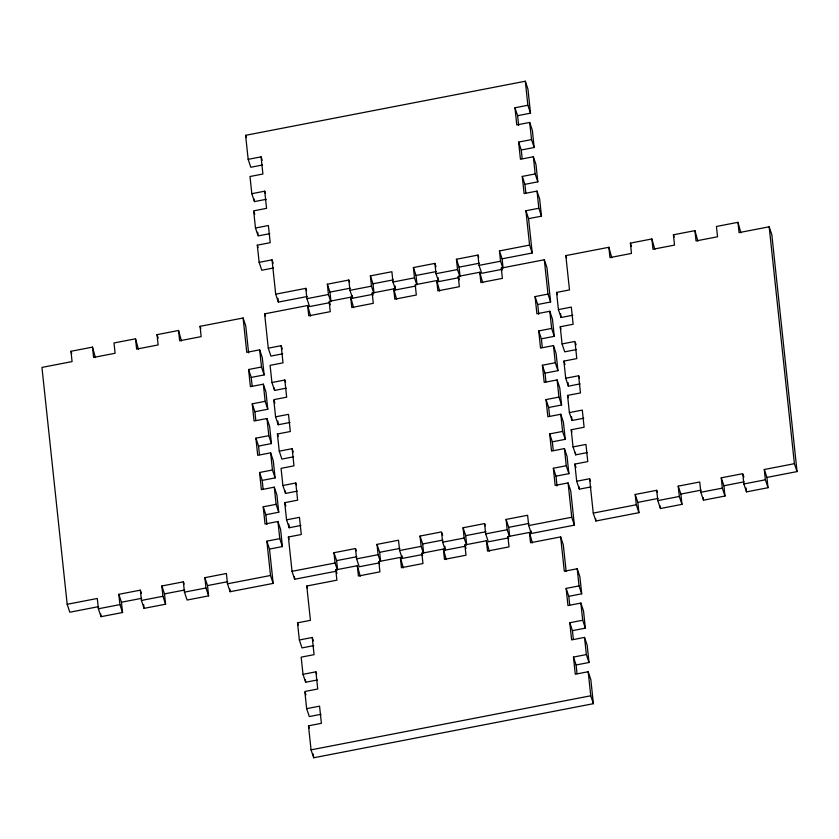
<?xml version="1.0" encoding="UTF-8"?>
<svg xmlns="http://www.w3.org/2000/svg" width="839" height="839" viewBox="0 0 839 839"><rect width="100%" height="100%" fill="white"/><g stroke="black" fill="none" stroke-linecap="round" stroke-linejoin="round"><path stroke-width="1.26" d="M262.544 164.989L250.809 167.265L248.166 159.347L245.607 135.32L525.308 81.236L527.951 89.144L530.51 113.181L517.6 115.677L514.957 107.77L527.867 105.274L530.51 113.181M248.166 159.347L261.076 156.851L262.208 160.249M534.17 147.507L531.527 139.599L518.617 142.095L521.26 150.003L534.17 147.507L532.346 130.339L529.692 122.431L516.782 124.927L514.957 107.77M261.076 156.851L262.901 174.019L249.991 176.515L251.815 193.683L264.725 191.187L265.491 193.442M251.815 193.683L254.469 201.591L266.204 199.325M537.83 181.843L535.177 173.935L522.267 176.431L524.92 184.339L537.83 181.843L535.995 164.675L533.352 156.767L520.442 159.263L518.617 142.095M264.725 191.187L266.561 208.355L253.651 210.851L255.476 228.019L268.386 225.523L270.21 242.681L257.3 245.177L259.136 262.345L261.778 270.252L273.514 267.987M269.854 233.651L258.118 235.927L255.476 228.019M541.48 216.168L538.837 208.261L525.927 210.757L528.57 218.664L541.48 216.168L539.655 199.011L537.012 191.093L524.102 193.589L522.267 176.431M259.136 262.345L272.046 259.849L273.178 263.236M272.046 259.849L275.695 294.185L305.816 288.354L306.571 290.619M330.702 301.274L328.427 294.499L327.336 284.201L348.846 280.037L349.611 282.292M373.733 292.958L371.467 286.172L370.366 275.874L391.886 271.721L392.977 282.019L395.62 289.927L415.871 286.005M416.763 284.631L414.497 277.856L413.396 267.557L434.917 263.394L436.049 266.781M459.793 276.314L457.528 269.539L456.426 259.241L477.947 255.077L478.702 257.332M499.457 250.913L529.577 245.093L532.23 253L502.11 258.821L499.457 250.913L500.558 261.212L502.823 267.998M275.695 294.185L278.349 302.092L307.2 296.513M327.336 284.201L329.979 292.108L350.23 288.186M370.366 275.874L373.009 283.781L393.26 279.869M413.396 267.557L416.039 275.465L436.29 271.553M456.426 259.241L459.08 267.148L479.321 263.226M305.816 288.354L306.917 298.653L328.427 294.499M348.846 280.037L349.947 290.336L371.467 286.172M392.977 282.019L414.497 277.856M434.917 263.394L436.007 273.692L457.528 269.539M477.947 255.077L479.038 265.376L500.558 261.212M98.687 606.628L69.826 612.208L67.172 604.3L41.95 367.409L72.07 361.588L70.979 351.289L92.489 347.126L95.415 357.613M138.445 349.286L135.519 338.809L114.01 342.962L115.1 353.261L93.59 357.424L92.489 347.126M135.519 338.809L136.621 349.108L158.131 344.944L157.04 334.646L178.55 330.482L181.476 340.97M178.55 330.482L179.651 340.781L201.161 336.628L200.07 326.329L243.1 318.002L245.743 325.91L248.617 352.883M282.649 353.817L270.913 356.082L268.27 348.175L264.621 313.849L307.651 305.522L310.566 316.009M353.597 307.682L350.681 297.205L329.161 301.358L330.262 311.668L308.742 315.821L307.651 305.522M350.681 297.205L351.772 307.504L373.292 303.34L372.191 293.042L393.711 288.878L396.627 299.366M439.657 291.049L436.741 280.562L415.221 284.725L416.322 295.024L394.802 299.177L393.711 288.878M436.741 280.562L437.843 290.86L459.353 286.697L458.262 276.398L479.772 272.245L482.698 282.722M479.772 272.245L480.873 282.544L502.383 278.38L501.292 268.081L544.322 259.765L546.965 267.672L550.625 301.998L537.715 304.494L535.062 296.587L547.972 294.09L550.625 301.998M572.796 315.233L561.06 317.499L558.407 309.591L556.582 292.423L569.492 289.927L565.832 255.601L608.862 247.285L611.788 257.762M608.862 247.285L609.963 257.583L631.473 253.42L630.383 243.121L651.893 238.958L654.819 249.445M651.893 238.958L652.994 249.256L674.514 245.103L673.413 234.794L694.933 230.641L697.849 241.118M740.879 232.802L737.963 222.314L716.443 226.478L717.544 236.776L696.024 240.94L694.933 230.641M329.811 302.648L309.56 306.571L306.917 298.653M349.947 290.336L352.59 298.244L372.841 294.332M436.007 273.692L438.661 281.6L458.902 277.688M501.942 269.371L481.691 273.283L479.038 265.376M797.05 471.591L794.407 463.684L764.287 469.504L766.93 477.412L797.05 471.591L771.828 234.7L769.174 226.792L739.054 232.613L737.963 222.314M264.138 374.918L261.495 367.01L248.585 369.506L251.228 377.414L264.138 374.918L262.313 357.75L259.671 349.842L246.76 352.338L243.1 318.002M268.27 348.175L281.18 345.678L282.313 349.066M554.275 336.334L551.632 328.427L538.722 330.923L541.365 338.83L554.275 336.334L552.45 319.166L549.807 311.259L536.897 313.755L535.062 296.587M558.407 309.591L571.317 307.095L573.142 324.263L560.242 326.759L562.067 343.927L564.71 351.835L576.445 349.569M267.798 409.243L265.145 401.336L252.235 403.832L254.888 411.739L267.798 409.243L265.963 392.075L263.32 384.168L250.41 386.664L248.585 369.506M281.18 345.678L283.005 362.847L270.095 365.343L271.93 382.511L284.841 380.015L285.596 382.269M271.93 382.511L274.573 390.418L286.309 388.142M557.935 370.66L555.282 362.752L542.382 365.248L545.025 373.156L557.935 370.66L556.11 353.502L553.457 345.584L540.547 348.091L538.722 330.923M562.067 343.927L574.977 341.431L576.802 358.599L563.892 361.095L565.717 378.253L568.37 386.171L580.106 383.895M271.448 443.579L268.805 435.672L255.895 438.168L258.538 446.075L271.448 443.579L269.623 426.411L266.98 418.504L254.07 421L252.235 403.832M284.841 380.015L286.665 397.172L273.755 399.668L275.58 416.836L288.49 414.34L290.325 431.508L277.415 434.004L279.24 451.172L281.883 459.08L293.619 456.815M275.58 416.836L278.233 424.744L289.969 422.478M561.585 404.996L558.942 397.088L546.032 399.584L548.675 407.492L561.585 404.996L559.76 387.828L557.117 379.92L544.207 382.416L542.382 365.248M565.717 378.253L578.627 375.757L579.382 378.022M275.108 477.905L272.465 469.997L259.555 472.493L262.198 480.401L275.108 477.905L273.283 460.747L270.63 452.829L257.72 455.336L255.895 438.168M279.24 451.172L292.15 448.676L293.283 452.064M583.755 418.231L572.02 420.496L569.377 412.589L567.552 395.421L580.462 392.925L578.627 375.757M565.245 439.332L562.602 431.414L549.692 433.91L552.335 441.828L565.245 439.332L563.42 422.164L560.767 414.256L547.857 416.752L546.032 399.584M569.377 412.589L582.287 410.093L584.112 427.261L571.202 429.757L573.037 446.925L575.68 454.832L587.415 452.557M278.758 512.241L276.115 504.333L263.205 506.829L265.858 514.737L278.758 512.241L276.933 495.073L274.29 487.165L261.38 489.661L259.555 472.493M292.15 448.676L293.975 465.844L281.065 468.34L282.89 485.498L295.8 483.002L296.566 485.267M282.89 485.498L285.543 493.416L297.279 491.14M300.928 525.476L289.193 527.741L286.55 519.834L284.725 502.666L297.635 500.17L295.8 483.002M568.905 473.657L566.252 465.75L553.341 468.246L555.995 476.153L568.905 473.657L567.07 456.489L564.427 448.582L551.517 451.078L549.692 433.91M573.037 446.925L585.947 444.429L587.772 461.586L574.862 464.082L576.687 481.25L579.33 489.158L591.076 486.893M282.418 546.577L279.775 538.659L266.865 541.155L269.508 549.073L282.418 546.577L280.593 529.409L277.94 521.501L265.04 523.997L263.205 506.829M286.55 519.834L299.46 517.338L301.285 534.506L288.375 537.002L292.035 571.328L294.678 579.235L336.449 571.16M509.462 536.509L507.186 529.724L506.095 519.425L527.605 515.272L528.706 525.571L531.349 533.478L574.379 525.151L570.73 490.825L568.087 482.918L555.177 485.414L553.341 468.246M576.687 481.25L589.597 478.754L590.352 481.02M67.172 604.3L97.293 598.469L98.394 608.778L101.037 616.686L122.557 612.522L121.456 602.224L118.813 594.316L140.333 590.153L141.466 593.54M140.333 590.153L141.424 600.451L144.067 608.359L165.587 604.206L162.944 596.288L161.843 585.989L183.363 581.836L184.119 584.091M183.363 581.836L184.454 592.135L187.107 600.042L208.617 595.879L205.975 587.971L204.873 577.672L226.394 573.509L227.484 583.808L230.138 591.715L273.168 583.399L269.508 549.073M337.33 569.786L335.065 563.011L333.964 552.712L355.484 548.549L356.239 550.814M380.361 561.469L378.095 554.694L377.005 544.385L398.515 540.232L399.616 550.531L402.259 558.438L422.51 554.527M423.401 553.153L421.126 546.367L420.035 536.069L441.545 531.905L442.646 542.204L445.289 550.122L465.54 546.199M466.432 544.826L464.156 538.051L463.065 527.752L484.575 523.588L485.33 525.854M589.597 478.754L593.257 513.09L595.9 520.998L638.93 512.671L636.287 504.763L635.186 494.465L656.706 490.312L657.461 492.566M656.706 490.312L657.797 500.61L660.45 508.518L681.96 504.354L679.317 496.447L678.216 486.148L699.736 481.985L700.827 492.283L703.481 500.191L724.99 496.038L723.9 485.739L721.246 477.821L742.767 473.668L743.868 483.967L746.511 491.874L768.021 487.711L766.93 477.412M121.456 602.224L141.707 598.312M161.843 585.989L164.486 593.897L184.737 589.985M204.873 577.672L207.527 585.58L227.768 581.668M333.964 552.712L336.617 560.62L356.869 556.708M377.005 544.385L379.648 552.303L399.899 548.381M420.035 536.069L422.678 543.976L442.929 540.064M463.065 527.752L465.708 535.66L485.959 531.737M506.095 519.425L508.738 527.332L528.99 523.421M635.186 494.465L637.839 502.372L658.08 498.46M678.216 486.148L680.869 494.056L701.11 490.144M723.9 485.739L744.151 481.817M98.394 608.778L119.914 604.615L122.557 612.522M141.424 600.451L162.944 596.288M184.454 592.135L205.975 587.971M227.484 583.808L270.515 575.491L273.168 583.399M292.035 571.328L335.065 563.011M355.484 548.549L356.585 558.847L378.095 554.694M399.616 550.531L421.126 546.367M442.646 542.204L464.156 538.051M484.575 523.588L485.676 533.887L507.186 529.724M528.706 525.571L571.737 517.244L574.379 525.151M593.257 513.09L636.287 504.763M657.797 500.61L679.317 496.447M700.827 492.283L722.348 488.13L724.99 496.038M743.868 483.967L765.378 479.803L768.021 487.711M313.723 645.631L301.988 647.907L299.345 639.989L297.52 622.832L310.43 620.336L306.77 586L336.89 580.179L335.799 569.88L357.309 565.717L360.235 576.204M357.309 565.717L358.41 576.015L379.92 571.852L378.829 561.553L400.339 557.4L403.265 567.877M400.339 557.4L401.441 567.699L422.961 563.535L421.86 553.237L443.38 549.073L446.296 559.561M443.38 549.073L444.471 559.372L465.991 555.219L464.89 544.92L486.41 540.756L489.326 551.233M486.41 540.756L487.501 551.055L509.021 546.892L507.92 536.593L529.44 532.429L532.356 542.917M379.48 562.843L359.228 566.755L356.585 558.847M508.57 537.883L488.319 541.795L485.676 533.887M566.147 571.516L563.305 544.815L560.651 536.908L530.531 542.739L529.44 532.429M581.7 593.823L579.046 585.905L566.136 588.412L568.79 596.319L581.7 593.823L579.864 576.655L577.222 568.748L564.311 571.244L560.651 536.908M299.345 639.989L312.255 637.493L313.387 640.891M585.349 628.149L582.706 620.241L569.796 622.737L572.439 630.645L585.349 628.149L583.524 610.981L580.882 603.073L567.972 605.569L566.136 588.412M312.255 637.493L314.08 654.661L301.17 657.157L303.005 674.325L315.915 671.829L316.67 674.084M303.005 674.325L305.648 682.233L317.383 679.968M589.009 662.485L586.356 654.577L573.457 657.073L576.099 664.981L589.009 662.485L587.185 645.317L584.531 637.409L571.621 639.905L569.796 622.737M315.915 671.829L317.74 688.997L304.83 691.493L306.654 708.661L319.565 706.165L321.4 723.323L308.49 725.819L311.049 749.856L313.692 757.764L593.393 703.68L590.834 679.653L588.191 671.735L575.281 674.231L573.457 657.073M321.043 714.293L309.308 716.569L306.654 708.661M311.049 749.856L590.75 695.772L593.393 703.68M673.413 234.794L674.168 237.059M743.144 474.79L743.899 477.055M630.383 243.121L631.515 246.509M565.832 255.601L566.587 257.856M575.355 342.564L576.11 344.819M556.582 292.423L557.337 294.688M560.242 326.759L560.997 329.014M563.892 361.095L565.025 364.483M567.552 395.421L568.307 397.686M571.202 429.757L571.957 432.012M574.862 464.082L575.994 467.48M501.292 268.081L502.047 270.336M458.262 276.398L459.394 279.796M507.92 536.593L508.675 538.858M464.89 544.92L466.023 548.307M372.191 293.042L372.946 295.307M441.922 533.038L442.677 535.303M421.86 553.237L422.615 555.491M329.538 302.491L330.293 304.756M245.607 135.32L246.362 137.575M378.829 561.553L379.585 563.818M254.028 211.984L254.783 214.239M257.3 245.177L258.055 247.442M264.621 313.849L265.376 316.104M335.799 569.88L336.932 573.268M274.133 400.801L274.888 403.066M277.415 434.004L278.17 436.259M284.725 502.666L285.858 506.053M306.77 586L307.525 588.265M288.375 537.002L289.13 539.257M200.07 326.329L200.825 328.584M297.52 622.832L298.275 625.086M305.207 692.626L305.962 694.881M308.49 725.819L309.245 728.084M157.04 334.646L158.172 338.033M70.979 351.289L71.735 353.544M769.174 226.792L794.407 463.684M764.287 469.504L765.378 479.803M746.102 488.015L746.511 491.874M721.246 477.821L722.348 488.13M703.208 497.621L703.481 500.191M680.869 494.056L681.96 504.354M660.178 505.938L660.45 508.518M637.839 502.372L638.93 512.671M595.638 518.544L595.9 520.998M560.662 313.828L561.06 317.499M567.972 382.49L568.37 386.171M571.632 416.815L572.02 420.496M575.418 452.378L575.68 454.832M579.078 486.704L579.33 489.158M525.308 81.236L527.867 105.274M529.692 122.431L531.527 139.599M533.352 156.767L535.177 173.935M537.012 191.093L538.837 208.261M544.322 259.765L547.972 294.09M549.807 311.259L551.632 328.427M553.457 345.584L555.282 362.752M557.117 379.92L558.942 397.088M560.767 414.256L562.602 431.414M564.427 448.582L566.252 465.75M568.087 482.918L571.737 517.244M577.222 568.748L579.046 585.905M580.882 603.073L582.706 620.241M584.531 637.409L586.356 654.577M588.191 671.735L590.75 695.772M517.6 115.677L518.649 125.483M521.26 150.003L522.173 158.592M524.92 184.339L525.833 192.918M528.57 218.664L532.23 253M537.715 304.494L538.753 314.31M541.365 338.83L542.277 347.409M545.025 373.156L545.937 381.745M548.675 407.492L549.597 416.071M552.335 441.828L553.247 450.407M555.995 476.153L557.033 485.959M568.79 596.319L569.702 604.898M572.439 630.645L573.352 639.234M576.099 664.981L577.012 673.56M525.927 210.757L529.577 245.093M502.11 258.821L503.064 267.84M531.077 530.898L531.349 533.478M508.738 527.332L509.703 536.352M459.08 267.148L460.034 276.157M438.241 277.74L438.661 281.6M465.708 535.66L466.673 544.668M416.039 275.465L417.004 284.473M444.88 546.252L445.289 550.122M395.211 286.068L395.62 289.927M422.678 543.976L423.643 552.995M373.009 283.781L373.974 292.801M401.986 555.858L402.259 558.438M352.317 295.674L352.59 298.244M379.648 552.303L380.602 561.312M329.979 292.108L330.944 301.117M336.617 560.62L337.572 569.629M277.94 298.275L278.349 302.092M254.207 199.137L254.469 201.591M257.73 232.246L257.993 234.7M274.311 387.964L274.573 390.418M277.835 421.073L278.233 424.744M285.281 490.962L285.543 493.416M288.805 524.06L289.193 527.741M294.405 576.697L294.678 579.235M305.386 679.779L305.648 682.233M313.283 753.967L313.692 757.764M259.671 349.842L261.495 367.01M263.32 384.168L265.145 401.336M266.98 418.504L268.805 435.672M270.63 452.829L272.465 469.997M274.29 487.165L276.115 504.333M277.94 521.501L279.775 538.659M251.228 377.414L252.14 385.992M254.888 411.739L255.801 420.329M258.538 446.075L259.461 454.654M262.198 480.401L263.11 488.99M265.858 514.737L266.896 524.543M266.865 541.155L270.515 575.491M229.855 589.146L230.138 591.715M207.527 585.58L208.617 595.879M164.486 593.897L165.587 604.206M143.658 604.5L144.067 608.359M118.813 594.316L119.914 604.615M100.764 614.106L101.037 616.686"/></g></svg>
